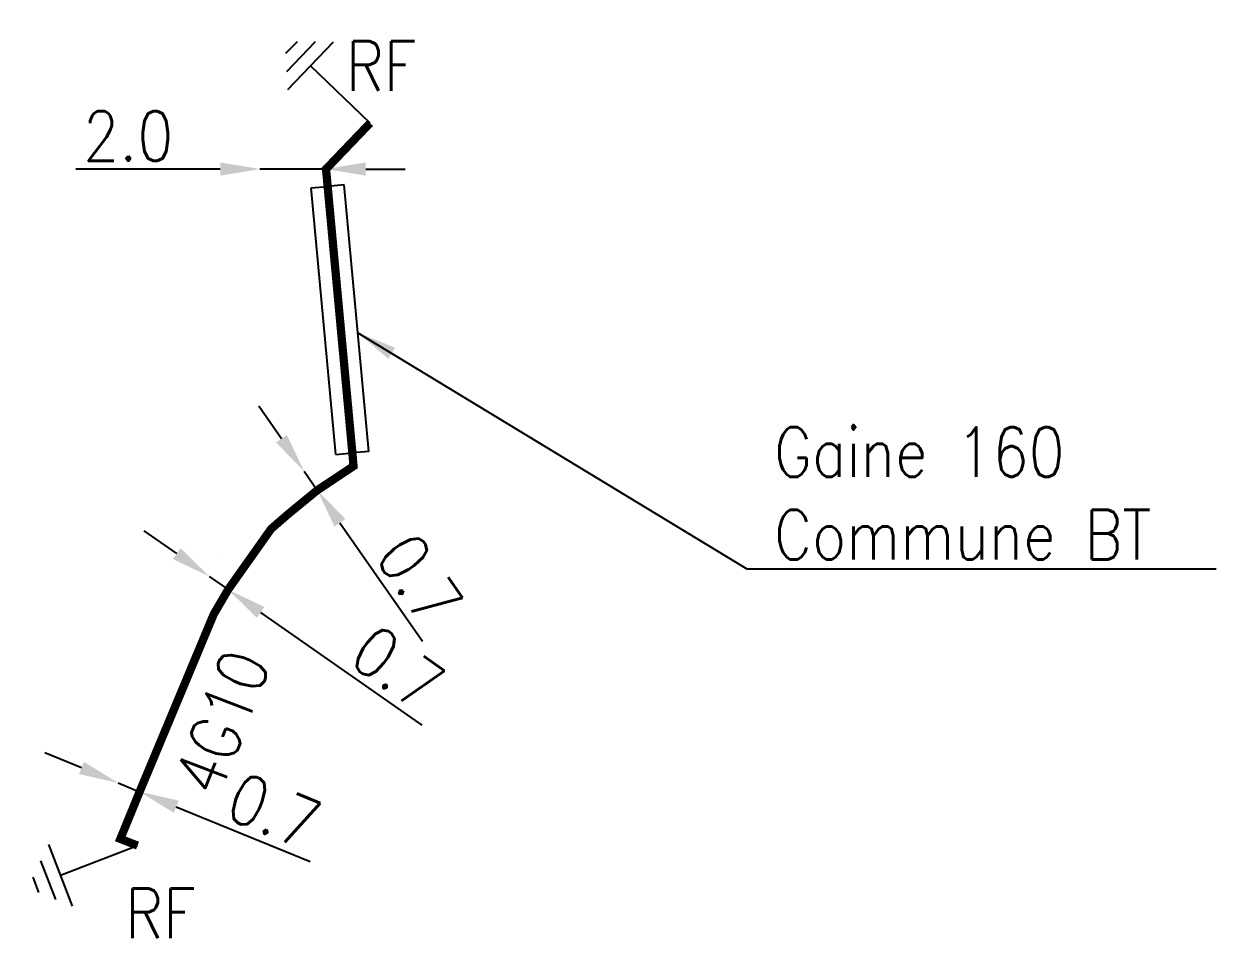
# Model space of a CAD drawing. Header units: millimetres. Extents: x 113996 to 114666, y 122000 to 122988.
# Drawn here: x 114103.99 to 114140.08, y 122960.55 to 122988.23 of the extents above; entities that cross this region are included whole.
import ezdxf

# ---------------------------------------------------------------- set-up
doc = ezdxf.new("R2010")
doc.units = ezdxf.units.MM
doc.header["$PDMODE"] = 34
doc.linetypes.add('E_ST_CU', pattern=[2000, 1000, 1000])
doc.layers.get('0').update_dxf_attribs({"linetype": 'CONTINUOUS'})
doc.layers.get('DEFPOINTS').update_dxf_attribs({"linetype": 'CONTINUOUS'})
for name, color, linetype in [('E_100', 3, 'CONTINUOUS'), ('E_300', 7, 'CONTINUOUS'), ('E_400', 7, 'CONTINUOUS')]:
    doc.layers.add(name, color=color, linetype=linetype)
doc.styles.get("Standard").update_dxf_attribs({"font": 'romans.shx', "width": 0.85})
doc.dimstyles.get("Standard").update_dxf_attribs({"dimtxt": 1.5, "dimasz": 1.2, "dimexe": 0.625, "dimexo": 0.625, "dimgap": 0.25, "dimtad": 1, "dimdec": 1, "dimzin": 0, "dimdsep": 46, "dimtxsty": 'Standard', "dimcen": -0.5, "dimadec": 0, "dimazin": 0, "dimtfac": 1, "dimtdec": 1, "dimtmove": 0, "dimatfit": 3, "dimfxl": 1, "dimtolj": 1, "dimtzin": 0, "dimarcsym": 0})

# ---------------------------------------------------------------- blocks, each defined once
blk = doc.blocks.new('*D84')
at = {"layer": 'DEFPOINTS', "color": 0, "linetype": 'Continuous'}
for p in [(114111.138, 122983.83), (114111.138, 122983.83), (114113.138, 122983.83)]:
    blk.add_point(p, dxfattribs=at)
at = {"layer": 'E_100', "color": 0, "linetype": 'Continuous', "lineweight": -2}
for p, q in [((114109.938, 122983.83), (114105.567, 122983.83)), ((114113.138, 122983.83), (114111.138, 122983.83)), ((114114.338, 122983.83), (114115.538, 122983.83))]:
    blk.add_line(p, q, dxfattribs=at)
at = {"layer": 'E_100', "color": 0, "linetype": 'Continuous'}
for points in [[(114109.938, 122984.03), (114109.938, 122983.63), (114111.138, 122983.83)], [(114114.338, 122984.03), (114114.338, 122983.63), (114113.138, 122983.83)]]:
    blk.add_solid(points, dxfattribs=at)
at = {"layer": 'E_100', "color": 0, "linetype": 'Continuous', "insert": (114107.152, 122984.83), "char_height": 1.5, "attachment_point": 5}
blk.add_mtext('\\A1;2.0', dxfattribs=at)
blk = doc.blocks.new('*D85')
at = {"layer": 'DEFPOINTS', "color": 0, "linetype": 'Continuous'}
for p in [(114112.474, 122974.683), (114112.474, 122974.683), (114112.874, 122974.108)]:
    blk.add_point(p, dxfattribs=at)
at = {"layer": 'E_100', "color": 0, "linetype": 'Continuous', "lineweight": -2}
for p, q in [((114111.789, 122975.668), (114111.104, 122976.653)), ((114112.474, 122974.683), (114112.874, 122974.108)), ((114113.559, 122973.123), (114116.055, 122969.534))]:
    blk.add_line(p, q, dxfattribs=at)
at = {"layer": 'E_100', "color": 0, "linetype": 'Continuous'}
for points in [[(114111.953, 122975.782), (114111.625, 122975.554), (114112.474, 122974.683)], [(114113.723, 122973.237), (114113.395, 122973.009), (114112.874, 122974.108)]]:
    blk.add_solid(points, dxfattribs=at)
at = {"layer": 'E_100', "color": 0, "linetype": 'Continuous', "insert": (114115.97, 122971.407), "char_height": 1.5, "attachment_point": 5, "rotation": 304.8112}
blk.add_mtext('\\A1;0.7', dxfattribs=at)
blk = doc.blocks.new('*D86')
at = {"layer": 'DEFPOINTS', "color": 0, "linetype": 'Continuous'}
for p in [(114106.849, 122965.246), (114106.849, 122965.246), (114107.497, 122964.981)]:
    blk.add_point(p, dxfattribs=at)
at = {"layer": 'E_100', "color": 0, "linetype": 'Continuous', "lineweight": -2}
for p, q in [((114105.738, 122965.7), (114104.627, 122966.154)), ((114106.849, 122965.246), (114107.497, 122964.981)), ((114108.607, 122964.527), (114112.654, 122962.873))]:
    blk.add_line(p, q, dxfattribs=at)
at = {"layer": 'E_100', "color": 0, "linetype": 'Continuous'}
for points in [[(114105.813, 122965.885), (114105.662, 122965.515), (114106.849, 122965.246)], [(114108.683, 122964.712), (114108.532, 122964.342), (114107.497, 122964.981)]]:
    blk.add_solid(points, dxfattribs=at)
at = {"layer": 'E_100', "color": 0, "linetype": 'Continuous', "insert": (114111.564, 122964.398), "char_height": 1.5, "attachment_point": 5, "rotation": 337.765}
blk.add_mtext('\\A1;0.7', dxfattribs=at)
blk = doc.blocks.new('Symbole MALT')
at = {"flags": 128}
for points in [[(0, 0), (0, -2.5)], [(-1, -2.5), (1, -2.5)], [(-0.625, -2.9), (0.625, -2.9)], [(-0.25, -3.3), (0.25, -3.3)]]:
    blk.add_lwpolyline(points, dxfattribs=at)
blk = doc.blocks.new('*D87')
at = {"layer": 'DEFPOINTS', "color": 0, "linetype": 'Continuous'}
for p in [(114109.602, 122971.501), (114110.175, 122971.099), (114110.175, 122971.099)]:
    blk.add_point(p, dxfattribs=at)
at = {"layer": 'E_100', "color": 0, "linetype": 'Continuous', "lineweight": -2}
for p, q in [((114108.619, 122972.189), (114107.636, 122972.878)), ((114109.96, 122972.013), (114109.96, 122972.013)), ((114109.602, 122971.501), (114110.175, 122971.099)), ((114110.534, 122971.611), (114110.534, 122971.611)), ((114111.158, 122970.41), (114116.037, 122966.992))]:
    blk.add_line(p, q, dxfattribs=at)
at = {"layer": 'E_100', "color": 0, "linetype": 'Continuous'}
for points in [[(114108.734, 122972.353), (114108.504, 122972.025), (114109.602, 122971.501)], [(114111.273, 122970.574), (114111.043, 122970.247), (114110.175, 122971.099)]]:
    blk.add_solid(points, dxfattribs=at)
at = {"layer": 'E_100', "color": 0, "linetype": 'Continuous', "insert": (114115.312, 122968.721), "char_height": 1.5, "attachment_point": 5, "rotation": 324.9856}
blk.add_mtext('\\A1;0.7', dxfattribs=at)

msp = doc.modelspace()

# ---------------------------------------------------------------- linework, layer by layer
at = {"layer": 'E_100', "linetype": 'E_ST_CU', "const_width": 0.25, "flags": 128}
msp.add_lwpolyline([(114114.471, 122985.221), (114113.138, 122983.83), (114113.187, 122983.305), (114113.935, 122975.236), (114113.971, 122974.837), (114112.874, 122974.108), (114112.015, 122973.404), (114111.477, 122972.939), (114110.175, 122971.099), (114109.741, 122970.358), (114107.497, 122964.981), (114106.913, 122963.553), (114107.434, 122963.351)], dxfattribs=at)
at = {"layer": 'E_400', "color": 7}
for p, q in [((114112.689, 122983.259), (114113.187, 122983.305)), ((114113.437, 122975.19), (114112.689, 122983.259)), ((114113.685, 122983.351), (114113.187, 122983.305)), ((114114.432, 122975.282), (114113.685, 122983.351)), ((114114.432, 122975.282), (114113.935, 122975.236)), ((114113.437, 122975.19), (114113.935, 122975.236))]:
    msp.add_line(p, q, dxfattribs=at)

# ---------------------------------------------------------------- block references
at = {"layer": 'E_300'}
for p, rotation in [((114114.471, 122985.221), 226.21976988072), ((114107.432, 122963.346), 291.0122993358295)]:
    msp.add_blockref('Symbole MALT', p, dxfattribs=dict(at, rotation=rotation))

# ---------------------------------------------------------------- texts
at = {"layer": 'E_100', "linetype": 'Continuous', "width": 0.85}
for p in [(114113.743, 122986.199), (114107.061, 122960.549)]:
    msp.add_text('RF', height=1.5, dxfattribs=at).set_placement(p)
msp.add_text('4G10', height=1.5, rotation=68.8514, dxfattribs=at).set_placement((114109.891, 122964.757))
at = {"layer": 'E_400', "linetype": 'Continuous', "insert": (114126.697, 122972.013), "char_height": 1.5, "attachment_point": 7}
msp.add_mtext('\\A1;Gaine 160\\PCommune BT', dxfattribs=at)

# ---------------------------------------------------------------- dimensions: what is measured, and where the dimension line sits
at = {"layer": 'E_100', "linetype": 'Continuous'}
dim = msp.add_linear_dim(base=(114111.138, 122983.83), p1=(114113.138, 122983.83), p2=(114111.138, 122983.83), dimstyle='Standard', dxfattribs=at)
dim.commit()
dim.dimension.update_dxf_attribs({"geometry": '*D84', "text_midpoint": (114107.152, 122983.83), "dimtype": 160})
for base, p1, p2, angle, picture, middle in [((114112.474, 122974.683), (114112.874, 122974.108), (114112.474, 122974.683), 304.8112, '*D85', (114115.149, 122970.836)), ((114110.175, 122971.099), (114109.602, 122971.501), (114110.175, 122971.099), 144.9856, '*D87', (114114.738, 122967.902)), ((114106.849, 122965.246), (114107.497, 122964.981), (114106.849, 122965.246), 337.765, '*D86', (114111.186, 122963.473))]:
    dim = msp.add_linear_dim(base=base, p1=p1, p2=p2, angle=angle, dimstyle='Standard', dxfattribs=at)
    dim.commit()
    dim.dimension.update_dxf_attribs({"geometry": picture, "text_midpoint": middle, "dimtype": 160})

# ---------------------------------------------------------------- leaders
at = {"layer": 'E_400', "linetype": 'Continuous', "annotation_type": 0, "has_hookline": 1, "hookline_direction": 0, "text_width": 12.75}
msp.add_leader([(114114.099, 122978.877), (114125.877, 122971.733), (114127.077, 122971.733)], dimstyle='Standard', override={"dimgap": 0.25, "dimtad": 1}, dxfattribs=at)

doc.saveas('drawing.dxf')
